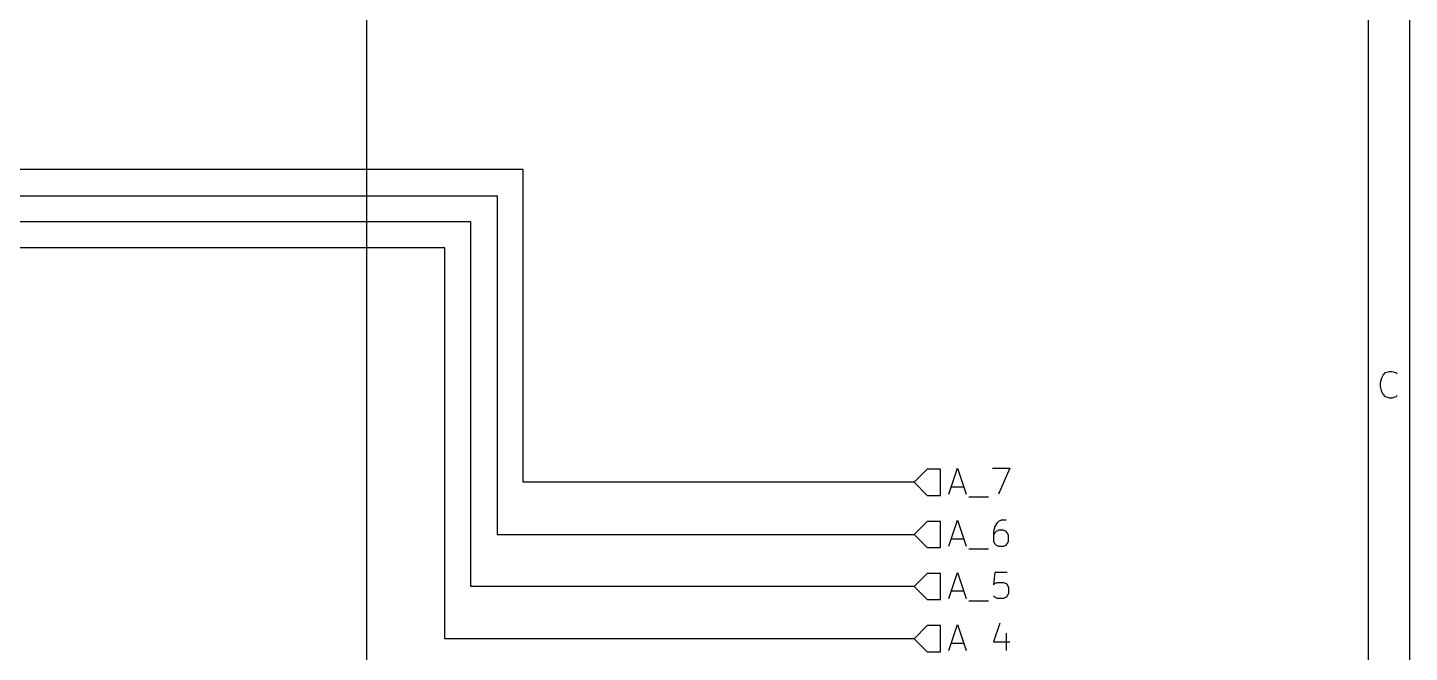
# Model space of a CAD drawing. Extents: x 0.4 to 11.3, y -7.9 to -0.4.
# Drawn here: x 8.65 to 11.299, y -5.826 to -4.628 of the extents above; entities that cross this region are included whole.
import ezdxf

# ---------------------------------------------------------------- set-up
doc = ezdxf.new("R2010")
doc.units = 0
doc.header["$MEASUREMENT"] = 0
for name, color, linetype in [('BROWN2', 54, 'CONTINUOUS'), ('GREEN3', 91, 'CONTINUOUS'), ('RED2', 1, 'CONTINUOUS')]:
    doc.layers.add(name, color=color, linetype=linetype)

msp = doc.modelspace()

# ---------------------------------------------------------------- linework, layer by layer
at = {"layer": 'BROWN2', "linetype": 'CONTINUOUS'}
for p, q in [((10.375, -5.475), (10.35, -5.5)), ((10.4, -5.475), (10.375, -5.475)), ((10.4, -5.525), (10.4, -5.475)), ((10.4164, -5.5228), (10.433, -5.4728)), ((10.433, -5.4728), (10.4497, -5.5228)), ((10.4997, -5.4728), (10.533, -5.4728)), ((10.533, -5.4728), (10.5116, -5.5228)), ((10.35, -5.5), (10.375, -5.525)), ((10.4211, -5.5085), (10.4449, -5.5085)), ((10.375, -5.525), (10.4, -5.525)), ((10.4545, -5.5276), (10.4926, -5.5276)), ((10.375, -5.575), (10.35, -5.6)), ((10.4, -5.575), (10.375, -5.575)), ((10.4, -5.625), (10.4, -5.575)), ((10.4164, -5.6228), (10.433, -5.5728)), ((10.433, -5.5728), (10.4497, -5.6228)), ((10.5045, -5.5847), (10.5021, -5.5942)), ((10.5092, -5.5776), (10.5045, -5.5847)), ((10.5116, -5.5752), (10.5092, -5.5776)), ((10.5164, -5.5728), (10.5116, -5.5752)), ((10.5259, -5.5728), (10.5164, -5.5728)), ((10.35, -5.6), (10.375, -5.625)), ((10.4211, -5.6085), (10.4449, -5.6085)), ((10.5021, -5.5942), (10.5021, -5.6133)), ((10.5045, -5.5966), (10.5021, -5.6014)), ((10.5021, -5.6133), (10.5045, -5.618)), ((10.5068, -5.5942), (10.5045, -5.5966)), ((10.5116, -5.5919), (10.5068, -5.5942)), ((10.5211, -5.5919), (10.5116, -5.5919)), ((10.5259, -5.5942), (10.5211, -5.5919)), ((10.5283, -5.5966), (10.5259, -5.5942)), ((10.5307, -5.6014), (10.5283, -5.5966)), ((10.5283, -5.618), (10.5307, -5.6133)), ((10.5307, -5.6133), (10.5307, -5.6014)), ((10.375, -5.625), (10.4, -5.625)), ((10.4545, -5.6276), (10.4926, -5.6276)), ((10.5045, -5.618), (10.5068, -5.6204)), ((10.5068, -5.6204), (10.5116, -5.6228)), ((10.5116, -5.6228), (10.5211, -5.6228)), ((10.5211, -5.6228), (10.5259, -5.6204)), ((10.5259, -5.6204), (10.5283, -5.618)), ((10.375, -5.675), (10.35, -5.7)), ((10.4, -5.675), (10.375, -5.675)), ((10.4, -5.725), (10.4, -5.675)), ((10.4164, -5.7228), (10.433, -5.6728)), ((10.433, -5.6728), (10.4497, -5.7228)), ((10.5045, -5.6728), (10.5021, -5.6966)), ((10.5021, -5.6966), (10.5045, -5.6942)), ((10.5283, -5.6728), (10.5045, -5.6728)), ((10.5045, -5.6942), (10.5092, -5.6919)), ((10.5092, -5.6919), (10.5211, -5.6919)), ((10.5211, -5.6919), (10.5259, -5.6942)), ((10.5259, -5.6942), (10.5283, -5.6966)), ((10.35, -5.7), (10.375, -5.725)), ((10.4211, -5.7085), (10.4449, -5.7085)), ((10.5045, -5.7204), (10.5021, -5.718)), ((10.5092, -5.7228), (10.5045, -5.7204)), ((10.5259, -5.7204), (10.5211, -5.7228)), ((10.5283, -5.718), (10.5259, -5.7204)), ((10.5283, -5.6966), (10.5307, -5.7014)), ((10.5307, -5.7133), (10.5283, -5.718)), ((10.5307, -5.7014), (10.5307, -5.7133)), ((10.375, -5.725), (10.4, -5.725)), ((10.4545, -5.7276), (10.4926, -5.7276)), ((10.5211, -5.7228), (10.5092, -5.7228)), ((10.375, -5.775), (10.35, -5.8)), ((10.4, -5.775), (10.375, -5.775)), ((10.4, -5.825), (10.4, -5.775)), ((10.4164, -5.8228), (10.433, -5.7728)), ((10.433, -5.7728), (10.4497, -5.8228)), ((10.514, -5.7704), (10.5021, -5.8061)), ((10.35, -5.8), (10.375, -5.825)), ((10.5259, -5.7895), (10.5259, -5.8228)), ((10.375, -5.825), (10.4, -5.825)), ((10.4211, -5.8085), (10.4449, -5.8085)), ((10.5021, -5.8061), (10.533, -5.8061))]:
    msp.add_line(p, q, dxfattribs=at)
at = {"layer": 'GREEN3', "linetype": 'CONTINUOUS'}
for p, q in [((9.3, -4.35), (9.3, -6.4)), ((9.6, -4.9), (6.65, -4.9)), ((9.6, -5.5), (9.6, -4.9)), ((6.55, -4.95), (9.55, -4.95)), ((9.55, -4.95), (9.55, -5.6)), ((9.5, -5), (6.45, -5)), ((9.5, -5.7), (9.5, -5)), ((9.45, -5.05), (6.35, -5.05)), ((9.45, -5.8), (9.45, -5.05)), ((10.35, -5.5), (9.6, -5.5)), ((9.55, -5.6), (10.35, -5.6)), ((10.35, -5.7), (9.5, -5.7)), ((10.35, -5.8), (9.45, -5.8))]:
    msp.add_line(p, q, dxfattribs=at)
at = {"layer": 'RED2', "linetype": 'CONTINUOUS'}
for p, q in [((11.2993, -0.3937), (11.2993, -7.8743)), ((11.2206, -0.4724), (11.2206, -7.7956)), ((11.2465, -5.2993), (11.249, -5.2945)), ((11.249, -5.2945), (11.2538, -5.2896)), ((11.2538, -5.2896), (11.2611, -5.2872)), ((11.2611, -5.2872), (11.266, -5.2872)), ((11.266, -5.2872), (11.2733, -5.2896)), ((11.2733, -5.2896), (11.2758, -5.292)), ((11.2441, -5.3091), (11.2465, -5.2993)), ((11.2441, -5.3164), (11.2441, -5.3091)), ((11.2465, -5.3261), (11.2441, -5.3164)), ((11.249, -5.331), (11.2465, -5.3261)), ((11.2538, -5.3359), (11.249, -5.331)), ((11.2611, -5.3383), (11.2538, -5.3359)), ((11.266, -5.3383), (11.2611, -5.3383)), ((11.2733, -5.3359), (11.266, -5.3383)), ((11.2758, -5.3335), (11.2733, -5.3359))]:
    msp.add_line(p, q, dxfattribs=at)

doc.saveas('drawing.dxf')
